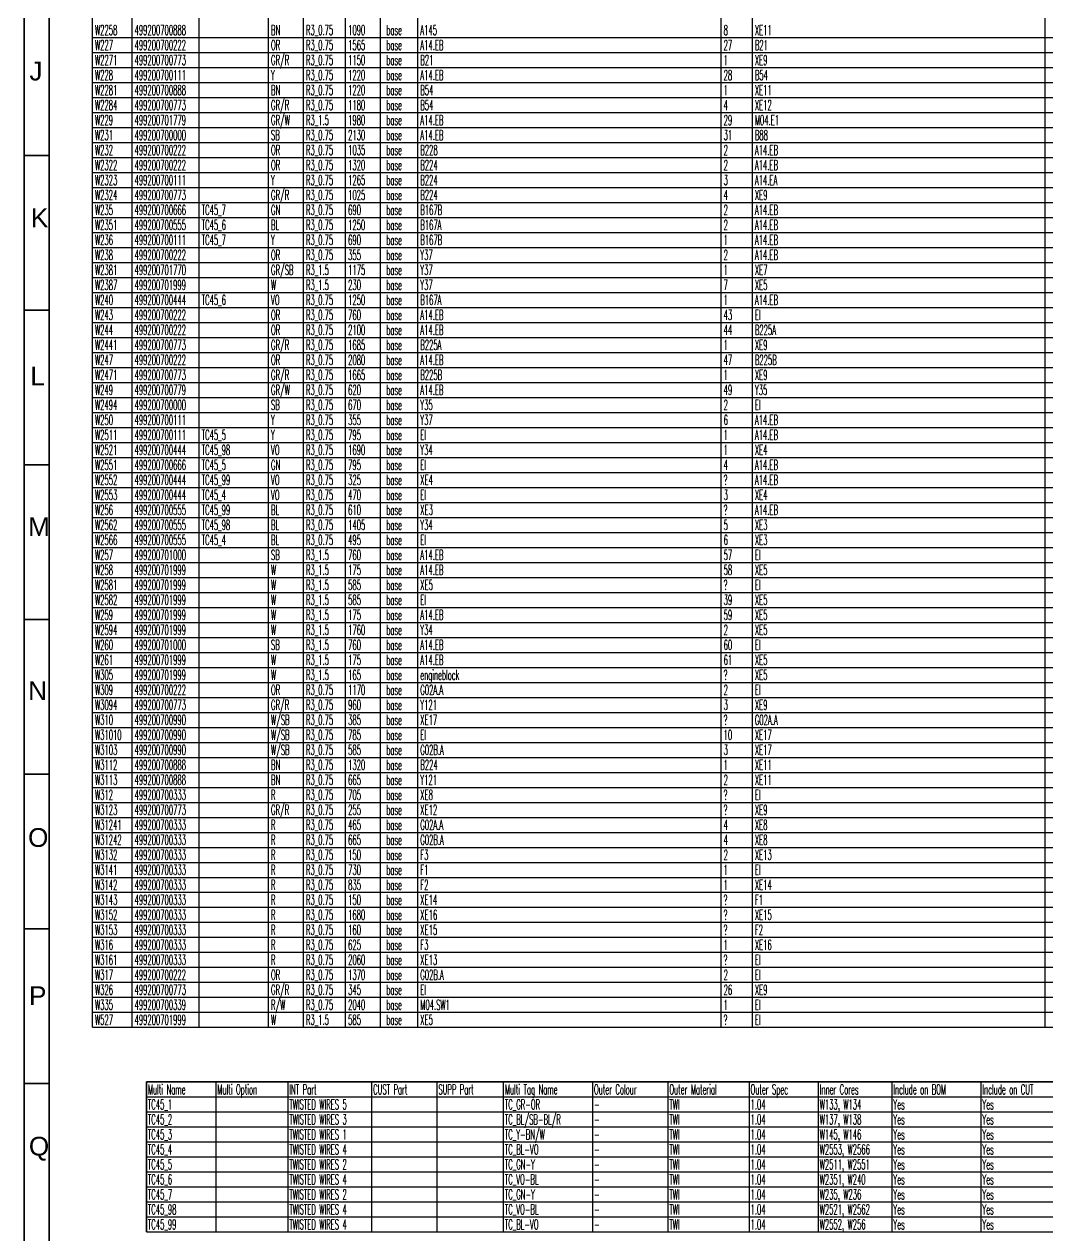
# Model space of a CAD drawing. Header units: millimetres. Extents: x -78 to 6757, y -2226 to 2184.
# Drawn here: x 3036 to 3854, y -4 to 965 of the extents above; entities that cross this region are included whole.
import ezdxf

# ---------------------------------------------------------------- set-up
doc = ezdxf.new("R2010")
doc.units = ezdxf.units.MM
doc.layers.add('Leoni-Framelayer', color=7, linetype='Continuous')
doc.styles.add('HS-TABLE-MULTICORE', font='ROMANS.SHX', dxfattribs={"width": 0.5, "height": 8})
doc.styles.add('HS-TABLE-WIRE', font='ROMANS.SHX', dxfattribs={"width": 0.5, "height": 8})
doc.styles.get("Standard").update_dxf_attribs({"font": 'TIMES.TTF'})
doc.linetypes.add('ZIPPED_TUBE', pattern='A,0.0001,-0.25,["~",Standard,S=1,R=0,X=-0.3,Y=-0.6],-0.25', length=0.5001)

# ---------------------------------------------------------------- blocks, each defined once
blk = doc.blocks.new('3rd page_new')
at = {"color": 92, "linetype": 'Continuous'}
blk.add_lwpolyline([(5136.47, -873.03), (3036.47, -873.03), (3036.47, 2096.98), (5136.47, 2096.98), (5136.47, -873.03), (5136.47, -873.03)], dxfattribs=at)
at = {"layer": 'Leoni-Framelayer', "linetype": 'Continuous', "lineweight": 35}
for p, q in [((3056.47, 859.47), (3036.47, 859.47)), ((3056.47, 735.72), (3036.47, 735.72)), ((3056.47, 611.97), (3036.47, 611.97)), ((3056.47, 488.22), (3036.47, 488.22)), ((3056.47, 364.47), (3036.47, 364.47)), ((3056.47, 240.72), (3036.47, 240.72)), ((3056.47, 116.97), (3036.47, 116.97))]:
    blk.add_line(p, q, dxfattribs=at)
for points in [[(5136.47, -873.03), (5136.47, 2096.97), (3036.47, 2096.97), (3036.47, -873.03)], [(5116.47, -853.03), (5116.47, 2076.97), (3056.47, 2076.97), (3056.47, -853.03)]]:
    blk.add_lwpolyline(points, close=True, dxfattribs=at)
at = {"layer": 'Leoni-Framelayer', "linetype": 'Continuous', "lineweight": 35, "char_height": 15, "width": 1.6999, "attachment_point": 1}
for s, insert in [('{\\fArial|b0|i0|c0|p34;J}', (3040.63, 934.64)), ('{\\fArial|b0|i0|c0|p34;K}', (3041.72, 817.25)), ('{\\fArial|b0|i0|c0|p34;L}', (3041.29, 690.58)), ('{\\fArial|b0|i0|c0|p34;M}', (3039.57, 570.15)), ('{\\fArial|b0|i0|c0|p34;N}', (3039.63, 438.85)), ('{\\fArial|b0|i0|c0|p34;O}', (3039.54, 321.36)), ('{\\fArial|b0|i0|c0|p34;P}', (3040.29, 194.79)), ('{\\fArial|b0|i0|c0|p34;Q}', (3040.18, 74.36))]:
    blk.add_mtext(s, dxfattribs=dict(at, insert=insert))
blk = doc.blocks.new('3rd page_new1')
at = {"linetype": 'ZIPPED_TUBE'}
blk.add_blockref('3rd page_new', (0, 0), dxfattribs=at)
blk.add_blockref('3rd page_new', (0, 0), dxfattribs=at)
blk = doc.blocks.new('3rdpage')
at = {"linetype": 'ZIPPED_TUBE'}
blk.add_blockref('3rd page_new1', (0, 0), dxfattribs=at)
blk = doc.blocks.new('3rdpage_')
at = {"linetype": 'ZIPPED_TUBE'}
blk.add_blockref('3rdpage', (0, 0), dxfattribs=at)

msp = doc.modelspace()

# ---------------------------------------------------------------- linework, layer by layer
at = {"color": 7, "linetype": 'Continuous'}
for points in [[(3091.11, 161.99), (3091.11, 2021.99)], [(3122.73, 161.99), (3122.73, 2021.99)], [(3176.44, 161.99), (3176.44, 2021.99)], [(3231.87, 161.99), (3231.87, 2021.99)], [(3259.87, 161.99), (3259.87, 2021.99)], [(3293.58, 161.99), (3293.58, 2021.99)], [(3321.39, 161.99), (3321.39, 2021.99)], [(3351.3, 161.99), (3351.3, 2021.99)], [(3593.96, 161.99), (3593.96, 2021.99)], [(3618.92, 161.99), (3618.92, 2021.99)], [(3853.2, 161.99), (3853.2, 2021.99)], [(3091.11, 953.99), (4651.87, 953.99)], [(3091.11, 941.99), (4651.87, 941.99)], [(3091.11, 929.99), (4651.87, 929.99)], [(3091.11, 917.99), (4651.87, 917.99)], [(3091.11, 905.99), (4651.87, 905.99)], [(3091.11, 893.99), (4651.87, 893.99)], [(3091.11, 881.99), (4651.87, 881.99)], [(3091.11, 869.99), (4651.87, 869.99)], [(3091.11, 857.99), (4651.87, 857.99)], [(3091.11, 845.99), (4651.87, 845.99)], [(3091.11, 833.99), (4651.87, 833.99)], [(3091.11, 821.99), (4651.87, 821.99)], [(3091.11, 809.99), (4651.87, 809.99)], [(3091.11, 797.99), (4651.87, 797.99)], [(3091.11, 785.99), (4651.87, 785.99)], [(3091.11, 773.99), (4651.87, 773.99)], [(3091.11, 761.99), (4651.87, 761.99)], [(3091.11, 749.99), (4651.87, 749.99)], [(3091.11, 737.99), (4651.87, 737.99)], [(3091.11, 725.99), (4651.87, 725.99)], [(3091.11, 713.99), (4651.87, 713.99)], [(3091.11, 701.99), (4651.87, 701.99)], [(3091.11, 689.99), (4651.87, 689.99)], [(3091.11, 677.99), (4651.87, 677.99)], [(3091.11, 665.99), (4651.87, 665.99)], [(3091.11, 653.99), (4651.87, 653.99)], [(3091.11, 641.99), (4651.87, 641.99)], [(3091.11, 629.99), (4651.87, 629.99)], [(3091.11, 617.99), (4651.87, 617.99)], [(3091.11, 605.99), (4651.87, 605.99)], [(3091.11, 593.99), (4651.87, 593.99)], [(3091.11, 581.99), (4651.87, 581.99)], [(3091.11, 569.99), (4651.87, 569.99)], [(3091.11, 557.99), (4651.87, 557.99)], [(3091.11, 545.99), (4651.87, 545.99)], [(3091.11, 533.99), (4651.87, 533.99)], [(3091.11, 521.99), (4651.87, 521.99)], [(3091.11, 509.99), (4651.87, 509.99)], [(3091.11, 497.99), (4651.87, 497.99)], [(3091.11, 485.99), (4651.87, 485.99)], [(3091.11, 473.99), (4651.87, 473.99)], [(3091.11, 461.99), (4651.87, 461.99)], [(3091.11, 449.99), (4651.87, 449.99)], [(3091.11, 437.99), (4651.87, 437.99)], [(3091.11, 425.99), (4651.87, 425.99)], [(3091.11, 413.99), (4651.87, 413.99)], [(3091.11, 401.99), (4651.87, 401.99)], [(3091.11, 389.99), (4651.87, 389.99)], [(3091.11, 377.99), (4651.87, 377.99)], [(3091.11, 365.99), (4651.87, 365.99)], [(3091.11, 353.99), (4651.87, 353.99)], [(3091.11, 341.99), (4651.87, 341.99)], [(3091.11, 329.99), (4651.87, 329.99)], [(3091.11, 317.99), (4651.87, 317.99)], [(3091.11, 305.99), (4651.87, 305.99)], [(3091.11, 293.99), (4651.87, 293.99)], [(3091.11, 281.99), (4651.87, 281.99)], [(3091.11, 269.99), (4651.87, 269.99)], [(3091.11, 257.99), (4651.87, 257.99)], [(3091.11, 245.99), (4651.87, 245.99)], [(3091.11, 233.99), (4651.87, 233.99)], [(3091.11, 221.99), (4651.87, 221.99)], [(3091.11, 209.99), (4651.87, 209.99)], [(3091.11, 197.99), (4651.87, 197.99)], [(3091.11, 185.99), (4651.87, 185.99)], [(3091.11, 173.99), (4651.87, 173.99)], [(3091.11, 161.99), (4651.87, 161.99)], [(3134.41, -1.7), (4313.82, -1.7), (4313.82, 118.3), (3134.41, 118.3), (3134.41, -1.7)], [(3134.41, -1.7), (3134.41, 118.3)], [(3134.41, 118.3), (4313.82, 118.3)], [(3189.93, -1.7), (3189.93, 118.3)], [(3247.55, -1.7), (3247.55, 118.3)], [(3314.6, -1.7), (3314.6, 118.3)], [(3366.77, -1.7), (3366.77, 118.3)], [(3419.99, -1.7), (3419.99, 118.3)], [(3491.23, -1.7), (3491.23, 118.3)], [(3551.57, -1.7), (3551.57, 118.3)], [(3616.52, -1.7), (3616.52, 118.3)], [(3671.84, -1.7), (3671.84, 118.3)], [(3730.71, -1.7), (3730.71, 118.3)], [(3801.95, -1.7), (3801.95, 118.3)], [(3134.41, 106.3), (4313.82, 106.3)], [(3134.41, 94.3), (4313.82, 94.3)], [(3134.41, 82.3), (4313.82, 82.3)], [(3134.41, 70.3), (4313.82, 70.3)], [(3134.41, 58.3), (4313.82, 58.3)], [(3134.41, 46.3), (4313.82, 46.3)], [(3134.41, 34.3), (4313.82, 34.3)], [(3134.41, 22.3), (4313.82, 22.3)], [(3134.41, 10.3), (4313.82, 10.3)], [(3134.41, -1.7), (4313.82, -1.7)]]:
    msp.add_lwpolyline(points, dxfattribs=at)

# ---------------------------------------------------------------- block references
at = {"linetype": 'ZIPPED_TUBE'}
msp.add_blockref('3rdpage_', (0, 0), dxfattribs=at)

# ---------------------------------------------------------------- texts
at = {"color": 92, "linetype": 'Continuous', "style": 'HS-TABLE-WIRE', "width": 0.5}
for s, p in [('W2258', (3093.11, 955.99)), ('499200700888', (3124.73, 955.99)), ('BN', (3233.87, 955.99)), ('R3_0.75', (3261.87, 955.99)), ('1090', (3295.58, 955.99)), (' base', (3323.39, 955.99)), ('A145 ', (3353.3, 955.99)), ('8', (3595.96, 955.99)), ('XE11 ', (3620.92, 955.99)), ('W227', (3093.11, 943.99)), ('499200700222', (3124.73, 943.99)), ('OR', (3233.87, 943.99)), ('R3_0.75', (3261.87, 943.99)), ('1565', (3295.58, 943.99)), (' base', (3323.39, 943.99)), ('A14.EB ', (3353.3, 943.99)), ('27', (3595.96, 943.99)), ('B21 ', (3620.92, 943.99)), ('W2271', (3093.11, 931.99)), ('499200700773', (3124.73, 931.99)), ('GR/R', (3233.87, 931.99)), ('R3_0.75', (3261.87, 931.99)), ('1150', (3295.58, 931.99)), (' base', (3323.39, 931.99)), ('B21 ', (3353.3, 931.99)), ('1', (3595.96, 931.99)), ('XE9 ', (3620.92, 931.99)), ('W228', (3093.11, 919.99)), ('499200700111', (3124.73, 919.99)), ('Y', (3233.87, 919.99)), ('R3_0.75', (3261.87, 919.99)), ('1220', (3295.58, 919.99)), (' base', (3323.39, 919.99)), ('A14.EB ', (3353.3, 919.99)), ('28', (3595.96, 919.99)), ('B54 ', (3620.92, 919.99)), ('W2281', (3093.11, 907.99)), ('499200700888', (3124.73, 907.99)), ('BN', (3233.87, 907.99)), ('R3_0.75', (3261.87, 907.99)), ('1220', (3295.58, 907.99)), (' base', (3323.39, 907.99)), ('B54 ', (3353.3, 907.99)), ('1', (3595.96, 907.99)), ('XE11 ', (3620.92, 907.99)), ('W2284', (3093.11, 895.99)), ('499200700773', (3124.73, 895.99)), ('GR/R', (3233.87, 895.99)), ('R3_0.75', (3261.87, 895.99)), ('1180', (3295.58, 895.99)), (' base', (3323.39, 895.99)), ('B54 ', (3353.3, 895.99)), ('4', (3595.96, 895.99)), ('XE12 ', (3620.92, 895.99)), ('W229', (3093.11, 883.99)), ('499200701779', (3124.73, 883.99)), ('GR/W', (3233.87, 883.99)), ('R3_1.5', (3261.87, 883.99)), ('1980', (3295.58, 883.99)), (' base', (3323.39, 883.99)), ('A14.EB ', (3353.3, 883.99)), ('29', (3595.96, 883.99)), ('M04.E1 ', (3620.92, 883.99)), ('W231', (3093.11, 871.99)), ('499200700000', (3124.73, 871.99)), ('SB', (3233.87, 871.99)), ('R3_0.75', (3261.87, 871.99)), ('2130', (3295.58, 871.99)), (' base', (3323.39, 871.99)), ('A14.EB ', (3353.3, 871.99)), ('31', (3595.96, 871.99)), ('B88 ', (3620.92, 871.99)), ('W232', (3093.11, 859.99)), ('499200700222', (3124.73, 859.99)), ('OR', (3233.87, 859.99)), ('R3_0.75', (3261.87, 859.99)), ('1035', (3295.58, 859.99)), (' base', (3323.39, 859.99)), ('B228 ', (3353.3, 859.99)), ('2', (3595.96, 859.99)), ('A14.EB ', (3620.92, 859.99)), ('W2322', (3093.11, 847.99)), ('499200700222', (3124.73, 847.99)), ('OR', (3233.87, 847.99)), ('R3_0.75', (3261.87, 847.99)), ('1320', (3295.58, 847.99)), (' base', (3323.39, 847.99)), ('B224 ', (3353.3, 847.99)), ('2', (3595.96, 847.99)), ('A14.EB ', (3620.92, 847.99)), ('W2323', (3093.11, 835.99)), ('499200700111', (3124.73, 835.99)), ('Y', (3233.87, 835.99)), ('R3_0.75', (3261.87, 835.99)), ('1265', (3295.58, 835.99)), (' base', (3323.39, 835.99)), ('B224 ', (3353.3, 835.99)), ('3', (3595.96, 835.99)), ('A14.EA ', (3620.92, 835.99)), ('GR/R', (3233.87, 823.99)), ('W2324', (3093.11, 823.99)), ('499200700773', (3124.73, 823.99)), ('R3_0.75', (3261.87, 823.99)), ('1025', (3295.58, 823.99)), (' base', (3323.39, 823.99)), ('B224 ', (3353.3, 823.99)), ('4', (3595.96, 823.99)), ('XE9 ', (3620.92, 823.99)), ('W235', (3093.11, 811.99)), ('499200700666', (3124.73, 811.99)), ('TC45_7', (3178.44, 811.99)), ('GN', (3233.87, 811.99)), ('R3_0.75', (3261.87, 811.99)), ('690', (3295.58, 811.99)), (' base', (3323.39, 811.99)), ('B167B ', (3353.3, 811.99)), ('2', (3595.96, 811.99)), ('A14.EB ', (3620.92, 811.99)), ('W2351', (3093.11, 799.99)), ('499200700555', (3124.73, 799.99)), ('TC45_6', (3178.44, 799.99)), ('BL', (3233.87, 799.99)), ('R3_0.75', (3261.87, 799.99)), ('1250', (3295.58, 799.99)), (' base', (3323.39, 799.99)), ('B167A ', (3353.3, 799.99)), ('2', (3595.96, 799.99)), ('A14.EB ', (3620.92, 799.99)), ('W236', (3093.11, 787.99)), ('499200700111', (3124.73, 787.99)), ('TC45_7', (3178.44, 787.99)), ('Y', (3233.87, 787.99)), ('R3_0.75', (3261.87, 787.99)), ('690', (3295.58, 787.99)), (' base', (3323.39, 787.99)), ('B167B ', (3353.3, 787.99)), ('1', (3595.96, 787.99)), ('A14.EB ', (3620.92, 787.99)), ('W238', (3093.11, 775.99)), ('499200700222', (3124.73, 775.99)), ('OR', (3233.87, 775.99)), ('R3_0.75', (3261.87, 775.99)), ('355', (3295.58, 775.99)), (' base', (3323.39, 775.99)), ('Y37 ', (3353.3, 775.99)), ('2', (3595.96, 775.99)), ('A14.EB ', (3620.92, 775.99)), ('W2381', (3093.11, 763.99)), ('499200701770', (3124.73, 763.99)), ('GR/SB', (3233.87, 763.99)), ('R3_1.5', (3261.87, 763.99)), ('1175', (3295.58, 763.99)), (' base', (3323.39, 763.99)), ('Y37 ', (3353.3, 763.99)), ('1', (3595.96, 763.99)), ('XE7 ', (3620.92, 763.99)), ('W2387', (3093.11, 751.99)), ('499200701999', (3124.73, 751.99)), ('W', (3233.87, 751.99)), ('R3_1.5', (3261.87, 751.99)), ('230', (3295.58, 751.99)), (' base', (3323.39, 751.99)), ('Y37 ', (3353.3, 751.99)), ('7', (3595.96, 751.99)), ('XE5 ', (3620.92, 751.99)), ('W240', (3093.11, 739.99)), ('499200700444', (3124.73, 739.99)), ('TC45_6', (3178.44, 739.99)), ('VO', (3233.87, 739.99)), ('R3_0.75', (3261.87, 739.99)), ('1250', (3295.58, 739.99)), (' base', (3323.39, 739.99)), ('B167A ', (3353.3, 739.99)), ('1', (3595.96, 739.99)), ('A14.EB ', (3620.92, 739.99)), ('W243', (3093.11, 727.99)), ('499200700222', (3124.73, 727.99)), ('OR', (3233.87, 727.99)), ('R3_0.75', (3261.87, 727.99)), ('760', (3295.58, 727.99)), (' base', (3323.39, 727.99)), ('A14.EB ', (3353.3, 727.99)), ('43', (3595.96, 727.99)), ('EI ', (3620.92, 727.99)), ('W244', (3093.11, 715.99)), ('499200700222', (3124.73, 715.99)), ('OR', (3233.87, 715.99)), ('R3_0.75', (3261.87, 715.99)), ('2100', (3295.58, 715.99)), (' base', (3323.39, 715.99)), ('A14.EB ', (3353.3, 715.99)), ('44', (3595.96, 715.99)), ('B225A ', (3620.92, 715.99)), ('W2441', (3093.11, 703.99)), ('499200700773', (3124.73, 703.99)), ('GR/R', (3233.87, 703.99)), ('R3_0.75', (3261.87, 703.99)), ('1685', (3295.58, 703.99)), (' base', (3323.39, 703.99)), ('B225A ', (3353.3, 703.99)), ('1', (3595.96, 703.99)), ('XE9 ', (3620.92, 703.99)), ('W247', (3093.11, 691.99)), ('499200700222', (3124.73, 691.99)), ('OR', (3233.87, 691.99)), ('R3_0.75', (3261.87, 691.99)), ('2080', (3295.58, 691.99)), (' base', (3323.39, 691.99)), ('A14.EB ', (3353.3, 691.99)), ('47', (3595.96, 691.99)), ('B225B ', (3620.92, 691.99)), ('W2471', (3093.11, 679.99)), ('499200700773', (3124.73, 679.99)), ('GR/R', (3233.87, 679.99)), ('R3_0.75', (3261.87, 679.99)), ('1665', (3295.58, 679.99)), (' base', (3323.39, 679.99)), ('B225B ', (3353.3, 679.99)), ('1', (3595.96, 679.99)), ('XE9 ', (3620.92, 679.99)), ('W249', (3093.11, 667.99)), ('499200700779', (3124.73, 667.99)), ('GR/W', (3233.87, 667.99)), ('R3_0.75', (3261.87, 667.99)), ('620', (3295.58, 667.99)), (' base', (3323.39, 667.99)), ('A14.EB ', (3353.3, 667.99)), ('49', (3595.96, 667.99)), ('Y35 ', (3620.92, 667.99)), ('W2494', (3093.11, 655.99)), ('499200700000', (3124.73, 655.99)), ('SB', (3233.87, 655.99)), ('R3_0.75', (3261.87, 655.99)), ('670', (3295.58, 655.99)), (' base', (3323.39, 655.99)), ('Y35 ', (3353.3, 655.99)), ('2', (3595.96, 655.99)), ('EI ', (3620.92, 655.99)), ('W250', (3093.11, 643.99)), ('499200700111', (3124.73, 643.99)), ('Y', (3233.87, 643.99)), ('R3_0.75', (3261.87, 643.99)), ('355', (3295.58, 643.99)), (' base', (3323.39, 643.99)), ('Y37 ', (3353.3, 643.99)), ('6', (3595.96, 643.99)), ('A14.EB ', (3620.92, 643.99)), ('W2511', (3093.11, 631.99)), ('499200700111', (3124.73, 631.99)), ('TC45_5', (3178.44, 631.99)), ('Y', (3233.87, 631.99)), ('R3_0.75', (3261.87, 631.99)), ('795', (3295.58, 631.99)), (' base', (3323.39, 631.99)), ('EI ', (3353.3, 631.99)), ('1', (3595.96, 631.99)), ('A14.EB ', (3620.92, 631.99)), ('W2521', (3093.11, 619.99)), ('499200700444', (3124.73, 619.99)), ('TC45_98', (3178.44, 619.99)), ('VO', (3233.87, 619.99)), ('R3_0.75', (3261.87, 619.99)), ('1690', (3295.58, 619.99)), (' base', (3323.39, 619.99)), ('Y34 ', (3353.3, 619.99)), ('1', (3595.96, 619.99)), ('XE4 ', (3620.92, 619.99)), ('W2551', (3093.11, 607.99)), ('499200700666', (3124.73, 607.99)), ('TC45_5', (3178.44, 607.99)), ('GN', (3233.87, 607.99)), ('R3_0.75', (3261.87, 607.99)), ('795', (3295.58, 607.99)), (' base', (3323.39, 607.99)), ('EI ', (3353.3, 607.99)), ('4', (3595.96, 607.99)), ('A14.EB ', (3620.92, 607.99)), ('W2552', (3093.11, 595.99)), ('499200700444', (3124.73, 595.99)), ('TC45_99', (3178.44, 595.99)), ('VO', (3233.87, 595.99)), ('R3_0.75', (3261.87, 595.99)), ('325', (3295.58, 595.99)), (' base', (3323.39, 595.99)), ('XE4 ', (3353.3, 595.99)), ('?', (3595.96, 595.99)), ('A14.EB ', (3620.92, 595.99)), ('W2553', (3093.11, 583.99)), ('499200700444', (3124.73, 583.99)), ('TC45_4', (3178.44, 583.99)), ('VO', (3233.87, 583.99)), ('R3_0.75', (3261.87, 583.99)), ('470', (3295.58, 583.99)), (' base', (3323.39, 583.99)), ('EI ', (3353.3, 583.99)), ('3', (3595.96, 583.99)), ('XE4 ', (3620.92, 583.99)), ('W256', (3093.11, 571.99)), ('499200700555', (3124.73, 571.99)), ('TC45_99', (3178.44, 571.99)), ('BL', (3233.87, 571.99)), ('R3_0.75', (3261.87, 571.99)), ('610', (3295.58, 571.99)), (' base', (3323.39, 571.99)), ('XE3 ', (3353.3, 571.99)), ('?', (3595.96, 571.99)), ('A14.EB ', (3620.92, 571.99)), ('W2562', (3093.11, 559.99)), ('499200700555', (3124.73, 559.99)), ('TC45_98', (3178.44, 559.99)), ('BL', (3233.87, 559.99)), ('R3_0.75', (3261.87, 559.99)), ('1405', (3295.58, 559.99)), (' base', (3323.39, 559.99)), ('Y34 ', (3353.3, 559.99)), ('5', (3595.96, 559.99)), ('XE3 ', (3620.92, 559.99)), ('W2566', (3093.11, 547.99)), ('499200700555', (3124.73, 547.99)), ('TC45_4', (3178.44, 547.99)), ('BL', (3233.87, 547.99)), ('R3_0.75', (3261.87, 547.99)), ('495', (3295.58, 547.99)), (' base', (3323.39, 547.99)), ('EI ', (3353.3, 547.99)), ('6', (3595.96, 547.99)), ('XE3 ', (3620.92, 547.99)), ('W257', (3093.11, 535.99)), ('499200701000', (3124.73, 535.99)), ('SB', (3233.87, 535.99)), ('R3_1.5', (3261.87, 535.99)), ('760', (3295.58, 535.99)), (' base', (3323.39, 535.99)), ('A14.EB ', (3353.3, 535.99)), ('57', (3595.96, 535.99)), ('EI ', (3620.92, 535.99)), ('W258', (3093.11, 523.99)), ('499200701999', (3124.73, 523.99)), ('W', (3233.87, 523.99)), ('R3_1.5', (3261.87, 523.99)), ('175', (3295.58, 523.99)), (' base', (3323.39, 523.99)), ('A14.EB ', (3353.3, 523.99)), ('58', (3595.96, 523.99)), ('XE5 ', (3620.92, 523.99)), ('W2581', (3093.11, 511.99)), ('499200701999', (3124.73, 511.99)), ('W', (3233.87, 511.99)), ('R3_1.5', (3261.87, 511.99)), ('585', (3295.58, 511.99)), (' base', (3323.39, 511.99)), ('XE5 ', (3353.3, 511.99)), ('?', (3595.96, 511.99)), ('EI ', (3620.92, 511.99)), ('W2582', (3093.11, 499.99)), ('499200701999', (3124.73, 499.99)), ('W', (3233.87, 499.99)), ('R3_1.5', (3261.87, 499.99)), ('585', (3295.58, 499.99)), (' base', (3323.39, 499.99)), ('EI ', (3353.3, 499.99)), ('39', (3595.96, 499.99)), ('XE5 ', (3620.92, 499.99)), ('W259', (3093.11, 487.99)), ('499200701999', (3124.73, 487.99)), ('W', (3233.87, 487.99)), ('R3_1.5', (3261.87, 487.99)), ('175', (3295.58, 487.99)), (' base', (3323.39, 487.99)), ('A14.EB ', (3353.3, 487.99)), ('59', (3595.96, 487.99)), ('XE5 ', (3620.92, 487.99)), ('W2594', (3093.11, 475.99)), ('499200701999', (3124.73, 475.99)), ('W', (3233.87, 475.99)), ('R3_1.5', (3261.87, 475.99)), ('1760', (3295.58, 475.99)), (' base', (3323.39, 475.99)), ('Y34 ', (3353.3, 475.99)), ('2', (3595.96, 475.99)), ('XE5 ', (3620.92, 475.99)), ('W260', (3093.11, 463.99)), ('499200701000', (3124.73, 463.99)), ('SB', (3233.87, 463.99)), ('R3_1.5', (3261.87, 463.99)), ('760', (3295.58, 463.99)), (' base', (3323.39, 463.99)), ('A14.EB ', (3353.3, 463.99)), ('60', (3595.96, 463.99)), ('EI ', (3620.92, 463.99)), ('W261', (3093.11, 451.99)), ('499200701999', (3124.73, 451.99)), ('W', (3233.87, 451.99)), ('R3_1.5', (3261.87, 451.99)), ('175', (3295.58, 451.99)), (' base', (3323.39, 451.99)), ('A14.EB ', (3353.3, 451.99)), ('61', (3595.96, 451.99)), ('XE5 ', (3620.92, 451.99)), ('W305', (3093.11, 439.99)), ('499200701999', (3124.73, 439.99)), ('W', (3233.87, 439.99)), ('R3_1.5', (3261.87, 439.99)), ('165', (3295.58, 439.99)), (' base', (3323.39, 439.99)), ('engineblock ', (3353.3, 439.99)), ('?', (3595.96, 439.99)), ('XE5 ', (3620.92, 439.99)), ('W309', (3093.11, 427.99)), ('499200700222', (3124.73, 427.99)), ('OR', (3233.87, 427.99)), ('R3_0.75', (3261.87, 427.99)), ('1170', (3295.58, 427.99)), (' base', (3323.39, 427.99)), ('G02A.A ', (3353.3, 427.99)), ('2', (3595.96, 427.99)), ('EI ', (3620.92, 427.99)), ('W3094', (3093.11, 415.99)), ('499200700773', (3124.73, 415.99)), ('GR/R', (3233.87, 415.99)), ('R3_0.75', (3261.87, 415.99)), ('960', (3295.58, 415.99)), (' base', (3323.39, 415.99)), ('Y121 ', (3353.3, 415.99)), ('3', (3595.96, 415.99)), ('XE9 ', (3620.92, 415.99)), ('W310', (3093.11, 403.99)), ('499200700990', (3124.73, 403.99)), ('W/SB', (3233.87, 403.99)), ('R3_0.75', (3261.87, 403.99)), ('385', (3295.58, 403.99)), (' base', (3323.39, 403.99)), ('XE17 ', (3353.3, 403.99)), ('?', (3595.96, 403.99)), ('G02A.A ', (3620.92, 403.99)), ('W31010', (3093.11, 391.99)), ('499200700990', (3124.73, 391.99)), ('W/SB', (3233.87, 391.99)), ('R3_0.75', (3261.87, 391.99)), ('785', (3295.58, 391.99)), (' base', (3323.39, 391.99)), ('EI ', (3353.3, 391.99)), ('10', (3595.96, 391.99)), ('XE17 ', (3620.92, 391.99)), ('W3103', (3093.11, 379.99)), ('499200700990', (3124.73, 379.99)), ('W/SB', (3233.87, 379.99)), ('R3_0.75', (3261.87, 379.99)), ('585', (3295.58, 379.99)), (' base', (3323.39, 379.99)), ('G02B.A ', (3353.3, 379.99)), ('3', (3595.96, 379.99)), ('XE17 ', (3620.92, 379.99)), ('W3112', (3093.11, 367.99)), ('499200700888', (3124.73, 367.99)), ('BN', (3233.87, 367.99)), ('R3_0.75', (3261.87, 367.99)), ('1320', (3295.58, 367.99)), (' base', (3323.39, 367.99)), ('B224 ', (3353.3, 367.99)), ('1', (3595.96, 367.99)), ('XE11 ', (3620.92, 367.99)), ('W3113', (3093.11, 355.99)), ('499200700888', (3124.73, 355.99)), ('BN', (3233.87, 355.99)), ('R3_0.75', (3261.87, 355.99)), ('665', (3295.58, 355.99)), (' base', (3323.39, 355.99)), ('Y121 ', (3353.3, 355.99)), ('2', (3595.96, 355.99)), ('XE11 ', (3620.92, 355.99)), ('W312', (3093.11, 343.99)), ('499200700333', (3124.73, 343.99)), ('R', (3233.87, 343.99)), ('R3_0.75', (3261.87, 343.99)), ('705', (3295.58, 343.99)), (' base', (3323.39, 343.99)), ('XE8 ', (3353.3, 343.99)), ('?', (3595.96, 343.99)), ('EI ', (3620.92, 343.99)), ('W3123', (3093.11, 331.99)), ('499200700773', (3124.73, 331.99)), ('GR/R', (3233.87, 331.99)), ('R3_0.75', (3261.87, 331.99)), ('255', (3295.58, 331.99)), (' base', (3323.39, 331.99)), ('XE12 ', (3353.3, 331.99)), ('?', (3595.96, 331.99)), ('XE9 ', (3620.92, 331.99)), ('W31241', (3093.11, 319.99)), ('499200700333', (3124.73, 319.99)), ('R', (3233.87, 319.99)), ('R3_0.75', (3261.87, 319.99)), ('465', (3295.58, 319.99)), (' base', (3323.39, 319.99)), ('G02A.A ', (3353.3, 319.99)), ('4', (3595.96, 319.99)), ('XE8 ', (3620.92, 319.99)), ('W31242', (3093.11, 307.99)), ('499200700333', (3124.73, 307.99)), ('R', (3233.87, 307.99)), ('R3_0.75', (3261.87, 307.99)), ('665', (3295.58, 307.99)), (' base', (3323.39, 307.99)), ('G02B.A ', (3353.3, 307.99)), ('4', (3595.96, 307.99)), ('XE8 ', (3620.92, 307.99)), ('W3132', (3093.11, 295.99)), ('499200700333', (3124.73, 295.99)), ('R', (3233.87, 295.99)), ('R3_0.75', (3261.87, 295.99)), ('150', (3295.58, 295.99)), (' base', (3323.39, 295.99)), ('F3 ', (3353.3, 295.99)), ('2', (3595.96, 295.99)), ('XE13 ', (3620.92, 295.99)), ('W3141', (3093.11, 283.99)), ('499200700333', (3124.73, 283.99)), ('R', (3233.87, 283.99)), ('R3_0.75', (3261.87, 283.99)), ('730', (3295.58, 283.99)), (' base', (3323.39, 283.99)), ('F1 ', (3353.3, 283.99)), ('1', (3595.96, 283.99)), ('EI ', (3620.92, 283.99)), ('W3142', (3093.11, 271.99)), ('499200700333', (3124.73, 271.99)), ('R', (3233.87, 271.99)), ('R3_0.75', (3261.87, 271.99)), ('835', (3295.58, 271.99)), (' base', (3323.39, 271.99)), ('F2 ', (3353.3, 271.99)), ('1', (3595.96, 271.99)), ('XE14 ', (3620.92, 271.99)), ('W3143', (3093.11, 259.99)), ('499200700333', (3124.73, 259.99)), ('R', (3233.87, 259.99)), ('R3_0.75', (3261.87, 259.99)), ('150', (3295.58, 259.99)), (' base', (3323.39, 259.99)), ('XE14 ', (3353.3, 259.99)), ('?', (3595.96, 259.99)), ('F1 ', (3620.92, 259.99)), ('W3152', (3093.11, 247.99)), ('499200700333', (3124.73, 247.99)), ('R', (3233.87, 247.99)), ('R3_0.75', (3261.87, 247.99)), ('1680', (3295.58, 247.99)), (' base', (3323.39, 247.99)), ('XE16 ', (3353.3, 247.99)), ('?', (3595.96, 247.99)), ('XE15 ', (3620.92, 247.99)), ('W3153', (3093.11, 235.99)), ('499200700333', (3124.73, 235.99)), ('R', (3233.87, 235.99)), ('R3_0.75', (3261.87, 235.99)), ('160', (3295.58, 235.99)), (' base', (3323.39, 235.99)), ('XE15 ', (3353.3, 235.99)), ('?', (3595.96, 235.99)), ('F2 ', (3620.92, 235.99)), ('W316', (3093.11, 223.99)), ('499200700333', (3124.73, 223.99)), ('R', (3233.87, 223.99)), ('R3_0.75', (3261.87, 223.99)), ('625', (3295.58, 223.99)), (' base', (3323.39, 223.99)), ('F3 ', (3353.3, 223.99)), ('1', (3595.96, 223.99)), ('XE16 ', (3620.92, 223.99)), ('W3161', (3093.11, 211.99)), ('499200700333', (3124.73, 211.99)), ('R', (3233.87, 211.99)), ('R3_0.75', (3261.87, 211.99)), ('2060', (3295.58, 211.99)), (' base', (3323.39, 211.99)), ('XE13 ', (3353.3, 211.99)), ('?', (3595.96, 211.99)), ('EI ', (3620.92, 211.99)), ('W317', (3093.11, 199.99)), ('499200700222', (3124.73, 199.99)), ('OR', (3233.87, 199.99)), ('R3_0.75', (3261.87, 199.99)), ('1370', (3295.58, 199.99)), (' base', (3323.39, 199.99)), ('G02B.A ', (3353.3, 199.99)), ('2', (3595.96, 199.99)), ('EI ', (3620.92, 199.99)), ('W326', (3093.11, 187.99)), ('499200700773', (3124.73, 187.99)), ('GR/R', (3233.87, 187.99)), ('R3_0.75', (3261.87, 187.99)), ('345', (3295.58, 187.99)), (' base', (3323.39, 187.99)), ('EI ', (3353.3, 187.99)), ('26', (3595.96, 187.99)), ('XE9 ', (3620.92, 187.99)), ('R/W', (3233.87, 175.99)), ('W335', (3093.11, 175.99)), ('499200700339', (3124.73, 175.99)), ('R3_0.75', (3261.87, 175.99)), ('2040', (3295.58, 175.99)), (' base', (3323.39, 175.99)), ('M04.SW1 ', (3353.3, 175.99)), ('1', (3595.96, 175.99)), ('EI ', (3620.92, 175.99)), ('W527', (3093.11, 163.99)), ('499200701999', (3124.73, 163.99)), ('W', (3233.87, 163.99)), ('R3_1.5', (3261.87, 163.99)), ('585', (3295.58, 163.99)), (' base', (3323.39, 163.99)), ('XE5 ', (3353.3, 163.99)), ('?', (3595.96, 163.99)), ('EI ', (3620.92, 163.99))]:
    msp.add_text(s, height=8, dxfattribs=at).set_placement(p)
at = {"color": 1, "linetype": 'Continuous', "style": 'HS-TABLE-MULTICORE', "width": 0.5}
for s, p in [('Multi Name', (3135.41, 108.3)), ('Multi Option', (3190.93, 108.3)), ('INT Part', (3248.55, 108.3)), ('CUST Part', (3315.6, 108.3)), ('SUPP Part', (3367.77, 108.3)), ('Multi Tag Name', (3420.99, 108.3)), ('Outer Colour', (3492.23, 108.3)), ('Outer Material', (3552.57, 108.3)), ('Outer Spec', (3617.52, 108.3)), ('Inner Cores', (3672.84, 108.3)), ('Include on BOM', (3731.71, 108.3)), ('Include on CUT', (3802.95, 108.3))]:
    msp.add_text(s, height=8, dxfattribs=at).set_placement(p)
at = {"color": 5, "linetype": 'Continuous', "style": 'HS-TABLE-MULTICORE', "width": 0.5}
for s, p in [('TC45_1', (3135.41, 96.3)), ('TWISTED WIRES 5', (3248.55, 96.3)), ('TC_GR-OR', (3420.99, 96.3)), ('-', (3492.23, 96.3)), ('TWI', (3552.57, 96.3)), ('1.04', (3617.52, 96.3)), ('W133, W134', (3672.84, 96.3)), ('Yes', (3731.71, 96.3)), ('Yes', (3802.95, 96.3)), ('TC45_2', (3135.41, 84.3)), ('TWISTED WIRES 3', (3248.55, 84.3)), ('TC_BL/SB-BL/R', (3420.99, 84.3)), ('-', (3492.23, 84.3)), ('TWI', (3552.57, 84.3)), ('1.04', (3617.52, 84.3)), ('W137, W138', (3672.84, 84.3)), ('Yes', (3731.71, 84.3)), ('Yes', (3802.95, 84.3)), ('TC45_3', (3135.41, 72.3)), ('TWISTED WIRES 1', (3248.55, 72.3)), ('TC_Y-BN/W', (3420.99, 72.3)), ('TWI', (3552.57, 72.3)), ('1.04', (3617.52, 72.3)), ('W145, W146', (3672.84, 72.3)), ('Yes', (3731.71, 72.3)), ('Yes', (3802.95, 72.3)), ('TC45_4', (3135.41, 60.3)), ('TWISTED WIRES 4', (3248.55, 60.3)), ('TC_BL-VO', (3420.99, 60.3)), ('-', (3492.23, 72.3)), ('TWI', (3552.57, 60.3)), ('1.04', (3617.52, 60.3)), ('W2553, W2566', (3672.84, 60.3)), ('Yes', (3731.71, 60.3)), ('Yes', (3802.95, 60.3)), ('-', (3492.23, 60.3)), ('TC45_5', (3135.41, 48.3)), ('TWISTED WIRES 2', (3248.55, 48.3)), ('TC_GN-Y', (3420.99, 48.3)), ('-', (3492.23, 48.3)), ('TWI', (3552.57, 48.3)), ('1.04', (3617.52, 48.3)), ('W2511, W2551', (3672.84, 48.3)), ('Yes', (3731.71, 48.3)), ('Yes', (3802.95, 48.3)), ('TC45_6', (3135.41, 36.3)), ('TWISTED WIRES 4', (3248.55, 36.3)), ('TC_VO-BL', (3420.99, 36.3)), ('-', (3492.23, 36.3)), ('TWI', (3552.57, 36.3)), ('1.04', (3617.52, 36.3)), ('W2351, W240', (3672.84, 36.3)), ('Yes', (3731.71, 36.3)), ('Yes', (3802.95, 36.3)), ('TC45_7', (3135.41, 24.3)), ('TWISTED WIRES 2', (3248.55, 24.3)), ('TC_GN-Y', (3420.99, 24.3)), ('TWI', (3552.57, 24.3)), ('1.04', (3617.52, 24.3)), ('W235, W236', (3672.84, 24.3)), ('Yes', (3731.71, 24.3)), ('Yes', (3802.95, 24.3)), ('TC45_98', (3135.41, 12.3)), ('TWISTED WIRES 4', (3248.55, 12.3)), ('TC_VO-BL', (3420.99, 12.3)), ('-', (3492.23, 24.3)), ('TWI', (3552.57, 12.3)), ('1.04', (3617.52, 12.3)), ('W2521, W2562', (3672.84, 12.3)), ('Yes', (3731.71, 12.3)), ('Yes', (3802.95, 12.3)), ('-', (3492.23, 12.3)), ('TC45_99', (3135.41, 0.3)), ('TWISTED WIRES 4', (3248.55, 0.3)), ('TC_BL-VO', (3420.99, 0.3)), ('-', (3492.23, 0.3)), ('TWI', (3552.57, 0.3)), ('1.04', (3617.52, 0.3)), ('W2552, W256', (3672.84, 0.3)), ('Yes', (3731.71, 0.3)), ('Yes', (3802.95, 0.3))]:
    msp.add_text(s, height=8, dxfattribs=at).set_placement(p)

doc.saveas('drawing.dxf')
